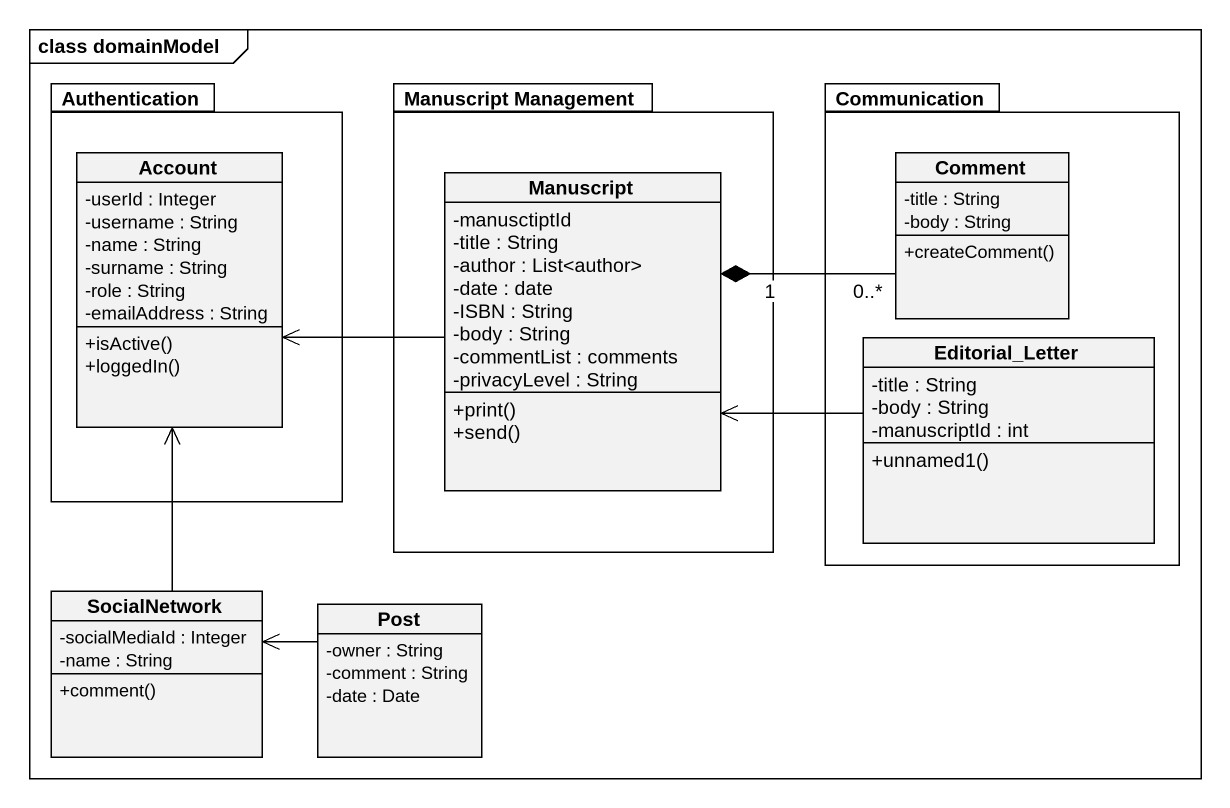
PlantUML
@startuml
mainframe class domainModel
hide circle
hide empty members
skinparam classAttributeIconSize 0
package Authentication {
  class Account {
    -userId : Integer
    -username : String
    -name : String
    -surname : String
    -role : String
    -emailAddress : String
    +isActive()
    +loggedIn()
  }
}
package "Manuscript Management" as Manuscript_Management {
  class Manuscript {
    -manusctiptId
    -title : String
    -author : List<author>
    -date : date
    -ISBN : String
    -body : String
    -commentList : comments
    -privacyLevel : String
    +print()
    +send()
  }
}
package Communication {
  class Comment {
    -title : String
    -body : String
    +createComment()
  }
  class Editorial_Letter {
    -title : String
    -body : String
    -manuscriptId : int
    +unnamed1()
  }
}
class SocialNetwork {
  -socialMediaId : Integer
  -name : String
  +comment()
}
class Post {
  -owner : String
  -comment : String
  -date : Date
}
Manuscript -left-> Account
Manuscript "1" *-right- "0..*" Comment
Editorial_Letter -left-> Manuscript
SocialNetwork -up-> Account
Post -left-> SocialNetwork
@enduml
